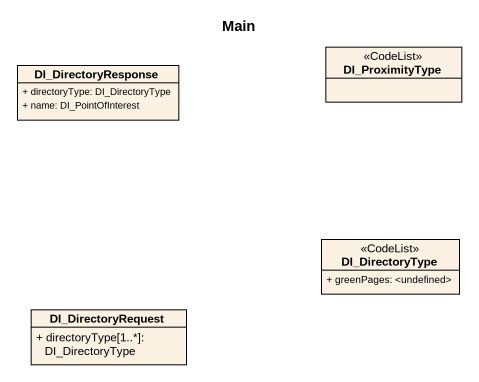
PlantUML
@startuml
title Main
hide circle
hide empty members
skinparam classAttributeIconSize 0
class DI_DirectoryResponse {
  + directoryType: DI_DirectoryType
  + name: DI_PointOfInterest
}
class DI_ProximityType <<CodeList>>
class DI_DirectoryType <<CodeList>> {
  + greenPages: <undefined>
}
class DI_DirectoryRequest {
  + directoryType[1..*]: DI_DirectoryType
}
@enduml
